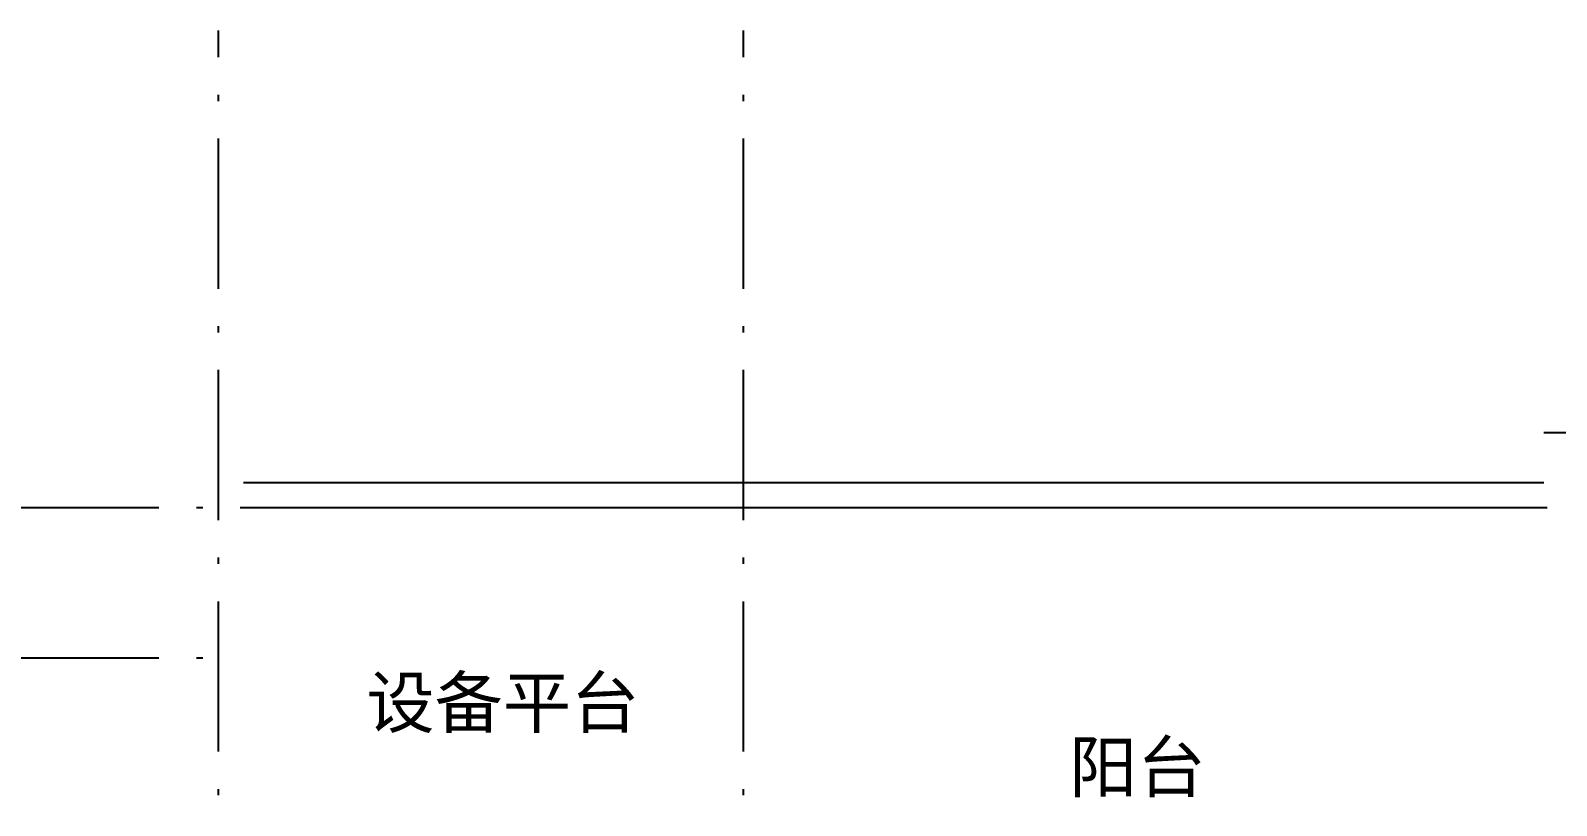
# Model space of a CAD drawing. Extents: x 3694 to 117786, y 20013 to 108631.
# Drawn here: x 23928 to 30030, y 41490 to 44588 of the extents above; entities that cross this region are included whole.
import ezdxf

# ---------------------------------------------------------------- set-up
doc = ezdxf.new("R2010")
doc.units = 0
doc.header["$LTSCALE"] = 1000
doc.header["$MEASUREMENT"] = 0
doc.linetypes.add('ACAD_ISO04W100', pattern=[30, 24, -3, 0, -3])
doc.linetypes.add('ACAD_ISO10W100', pattern=[18.5, 12, -3, 0.5, -3])
for name, color, linetype in [('BALCONY', 6, 'Continuous'), ('DOTE', 1, 'ACAD_ISO04W100'), ('PUB_TEXT', 7, 'Continuous')]:
    doc.layers.add(name, color=color, linetype=linetype)
doc.styles.get("Standard").update_dxf_attribs({"font": 'gbenor.shx', "bigfont": 'gbcbig.shx'})

msp = doc.modelspace()

# ---------------------------------------------------------------- linework, layer by layer
at = {"layer": 'BALCONY'}
for p, q in [((24779.8, 42780.9), (29979.8, 42780.9)), ((24779.8, 42680.9), (26679.8, 42680.9)), ((26879.8, 42680.9), (29979.8, 42680.9))]:
    msp.add_line(p, q, dxfattribs=at)
at = {"layer": 'DOTE', "linetype": 'ACAD_ISO10W100', "ltscale": 0.05}
for p, q in [((24679.8, 37080.9), (24679.8, 44587.7)), ((26779.8, 37080.9), (26779.8, 44587.7)), ((29979.8, 42980.9), (37279.8, 42980.9)), ((18291.9, 42680.9), (30079.8, 42680.9)), ((18291.9, 42080.9), (24679.8, 42080.9))]:
    msp.add_line(p, q, dxfattribs=at)

# ---------------------------------------------------------------- texts
at = {"layer": 'PUB_TEXT', "char_height": 200, "width": 4105.676, "attachment_point": 1}
for s, insert in [('{\\fSimSun|b0|i0|c134|p2;设备平台}', (25271.3, 42002.1, 0)), ('{\\fSimSun|b0|i0|c134|p2;阳台}', (28081.2, 41744.5, 0))]:
    msp.add_mtext(s, dxfattribs=dict(at, insert=insert))

doc.saveas('drawing.dxf')
